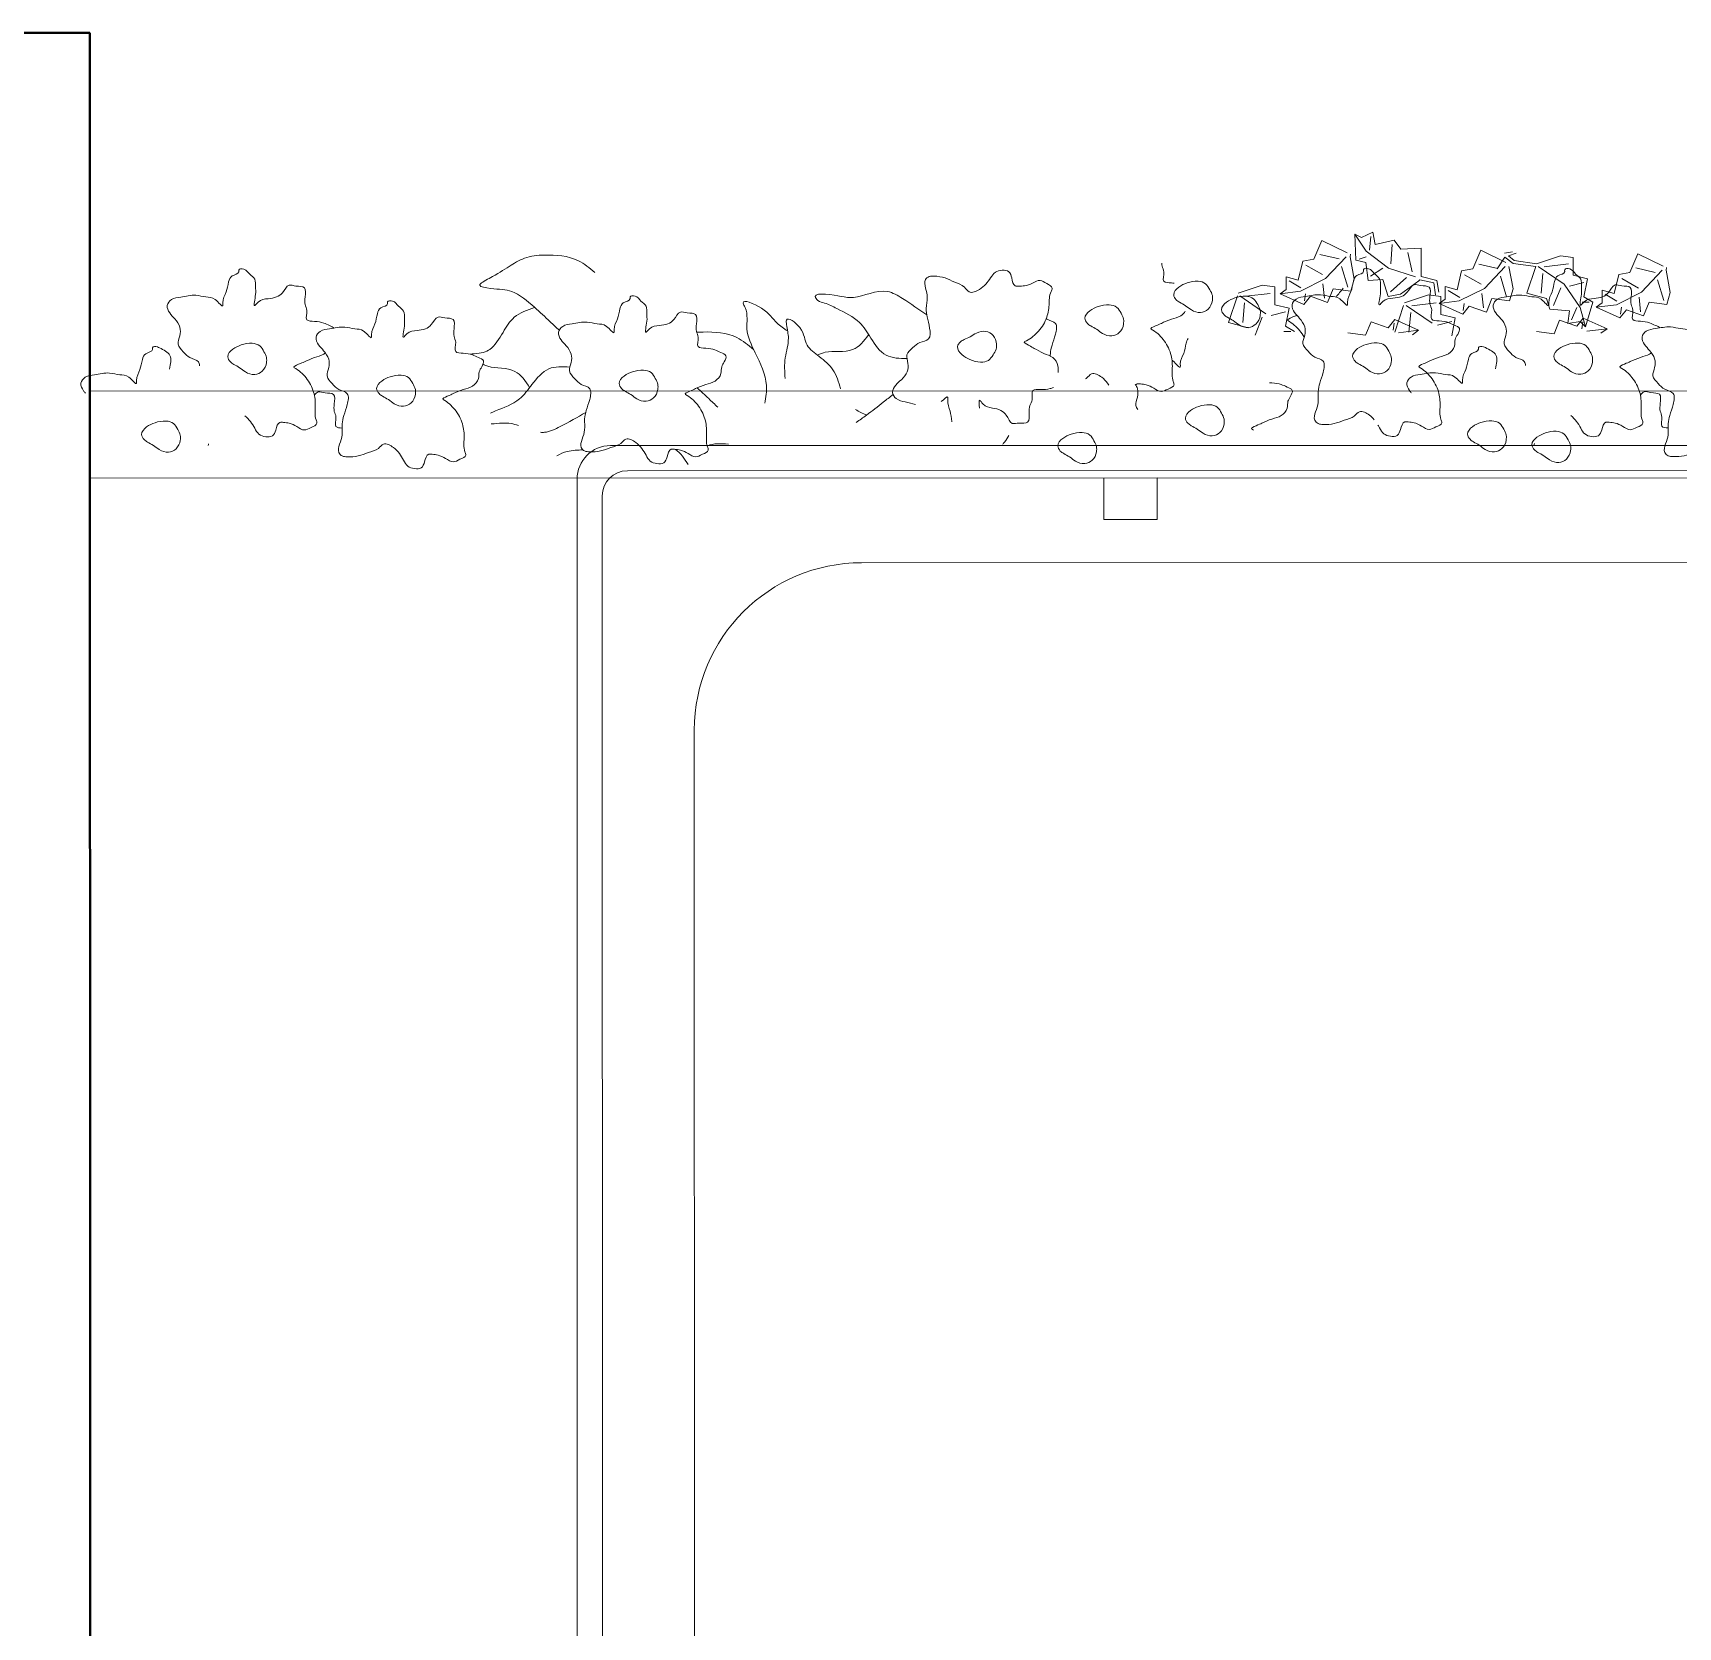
# Model space of a CAD drawing. Header units: inches. Extents: x -422522 to 22891, y -2973 to 414515.
# Drawn here: x 22232.1 to 22350.1, y 4829.4 to 4943.6 of the extents above; entities that cross this region are included whole.
import ezdxf

# ---------------------------------------------------------------- set-up
doc = ezdxf.new("R2010")
doc.units = ezdxf.units.IN
doc.header["$MEASUREMENT"] = 0
doc.layers.get('0').update_dxf_attribs({"lineweight": 40})
doc.layers.add('ARREDAMENTO', color=8, linetype='Continuous', lineweight=13)

# ---------------------------------------------------------------- blocks, each defined once
blk = doc.blocks.new('vasca')
at = {"layer": 'ARREDAMENTO'}
for p, q in [((11001.473, 4427.396), (11207.601, 4427.396)), ((11001.473, 4427.396), (11207.601, 4427.396)), ((11002.473, 4425.896), (11207.601, 4425.896)), ((10999.473, 4312.54), (10999.473, 4425.396)), ((10999.473, 4312.54), (10999.473, 4425.396)), ((11000.973, 4312.541), (11000.973, 4424.396)), ((11016.473, 4420.396), (11198.85, 4420.396)), ((11006.473, 4327.54), (11006.473, 4410.396))]:
    blk.add_line(p, q, dxfattribs=at)
for centre, radius in [((11001.473, 4425.396), 2), ((11001.473, 4425.396), 2), ((11002.473, 4424.396), 1.5), ((11016.473, 4410.396), 10)]:
    blk.add_arc(centre, radius, 90, 180, dxfattribs=at)

msp = doc.modelspace()

# ---------------------------------------------------------------- linework, layer by layer
for p, q in [((22206.20313, 4943.63849), (22236.20313, 4943.64341)), ((22236.20313, 4943.64341), (22236.29773, 4366.85205))]:
    msp.add_line(p, q)
at = {"layer": 'ARREDAMENTO', "lineweight": 5}
for p, q in [((22323.97463, 4927.43173), (22324.54935, 4928.76969)), ((22324.54935, 4928.76969), (22326.35772, 4927.87102)), ((22326.91824, 4929.21165), (22327.71698, 4927.99407)), ((22326.91824, 4929.21165), (22327.40111, 4928.96573)), ((22326.98523, 4927.3533), (22326.91824, 4929.21165)), ((22327.40111, 4928.96573), (22328.21179, 4929.36362)), ((22327.9599, 4928.07307), (22328.04785, 4929.04173)), ((22328.21179, 4929.36362), (22328.36676, 4928.47393)), ((22328.36676, 4928.47393), (22329.74229, 4928.7868)), ((22329.74229, 4928.7868), (22330.22211, 4928.13702)), ((22325.7808, 4927.43611), (22324.40734, 4927.75789)), ((22324.80891, 4926.02493), (22326.29336, 4927.59492)), ((22326.57516, 4927.58254), (22326.59922, 4927.7879)), ((22326.86802, 4925.99384), (22326.57516, 4927.58254)), ((22327.22815, 4927.43227), (22327.71398, 4927.59021)), ((22327.71698, 4927.99407), (22329.32341, 4926.77051)), ((22329.57834, 4928.46491), (22329.48736, 4927.09239)), ((22330.22211, 4928.13702), (22331.67661, 4928.20701)), ((22331.01782, 4926.51557), (22330.70494, 4927.8911)), ((22331.67661, 4928.20701), (22331.66159, 4926.18771)), ((22335.36383, 4926.73792), (22335.93855, 4928.07588)), ((22335.93855, 4928.07588), (22337.74693, 4927.17721)), ((22337.12045, 4926.72227), (22337.67149, 4927.57028)), ((22337.6347, 4927.85294), (22338.22259, 4927.94725)), ((22337.67149, 4927.57028), (22338.26991, 4927.10869)), ((22338.47984, 4927.85308), (22337.92867, 4927.66453)), ((22337.92867, 4927.66453), (22338.33294, 4927.33487)), ((22341.67112, 4927.66927), (22339.94975, 4927.09961)), ((22341.67112, 4927.66927), (22342.56515, 4927.54172)), ((22346.63546, 4926.47174), (22347.21018, 4927.8097)), ((22347.21018, 4927.8097), (22349.01855, 4926.91103)), ((22322.85852, 4925.91184), (22323.18027, 4927.2853)), ((22323.18027, 4927.2853), (22323.97463, 4927.43173)), ((22323.3977, 4926.99685), (22324.59148, 4926.31342)), ((22326.39981, 4925.41471), (22325.96273, 4926.89472)), ((22327.71098, 4927.18635), (22326.98523, 4927.3533)), ((22327.86294, 4925.89279), (22327.71098, 4927.18635)), ((22328.02685, 4926.21468), (22328.91955, 4926.77351)), ((22329.32341, 4926.77051), (22331.25672, 4926.146)), ((22334.24773, 4925.21803), (22334.56947, 4926.59149)), ((22334.56947, 4926.59149), (22335.36383, 4926.73792)), ((22337.17, 4926.7423), (22335.79654, 4927.06408)), ((22336.19812, 4925.33113), (22337.68257, 4926.90111)), ((22338.25722, 4925.30004), (22337.96437, 4926.88873)), ((22338.26991, 4927.10869), (22339.88325, 4926.90269)), ((22338.33294, 4927.33487), (22339.94975, 4927.09961)), ((22339.24497, 4924.98686), (22339.88325, 4926.90269)), ((22341.92692, 4925.62588), (22340.06683, 4926.89745)), ((22340.39419, 4926.39192), (22340.26672, 4924.98702)), ((22340.47697, 4926.87291), (22342.22636, 4927.08087)), ((22342.56515, 4927.54172), (22342.56536, 4926.26454)), ((22345.8411, 4926.32531), (22346.63546, 4926.47174)), ((22348.44163, 4926.47612), (22347.06817, 4926.7979)), ((22347.46974, 4925.06495), (22348.95419, 4926.63493)), ((22349.23599, 4926.62255), (22349.26005, 4926.82791)), ((22349.52885, 4925.03386), (22349.23599, 4926.62255)), ((22320.27891, 4925.55765), (22318.55755, 4924.988)), ((22320.27891, 4925.55765), (22321.17295, 4925.43011)), ((22321.17295, 4925.43011), (22321.17316, 4924.15293)), ((22321.56045, 4924.93333), (22321.99312, 4925.25949)), ((22321.99095, 4926.16257), (22322.85852, 4925.91184)), ((22321.99312, 4925.25949), (22321.99095, 4926.16257)), ((22323.04046, 4925.37041), (22322.20838, 4925.87413)), ((22323.00495, 4925.11747), (22324.80891, 4926.02493)), ((22324.74008, 4924.61597), (22324.62915, 4925.66327)), ((22325.35251, 4925.30378), (22324.95751, 4924.32749)), ((22326.61725, 4925.12627), (22325.35251, 4925.30378)), ((22326.86802, 4925.99384), (22326.61725, 4925.12627)), ((22328.91354, 4925.96579), (22327.86294, 4925.89279)), ((22329.30842, 4924.75121), (22328.91354, 4925.96579)), ((22329.47237, 4925.0731), (22330.61099, 4926.11472)), ((22330.19812, 4924.90614), (22331.49768, 4925.86583)), ((22331.49768, 4925.86583), (22331.57847, 4925.94618)), ((22331.57847, 4925.94618), (22332.57931, 4925.71487)), ((22331.66159, 4926.18771), (22332.79974, 4925.90332)), ((22332.57931, 4925.71487), (22332.68966, 4924.86693)), ((22332.57931, 4925.71487), (22332.57931, 4925.71487)), ((22332.79974, 4925.90332), (22332.94686, 4925.05542)), ((22333.38015, 4925.46877), (22334.24773, 4925.21803)), ((22333.38232, 4924.56568), (22333.38015, 4925.46877)), ((22334.39416, 4924.42367), (22336.19812, 4925.33113)), ((22334.78691, 4926.30305), (22335.98068, 4925.61961)), ((22337.78902, 4924.7209), (22337.35193, 4926.20091)), ((22338.25722, 4925.30004), (22338.00645, 4924.43246)), ((22341.16085, 4924.09315), (22341.67149, 4925.37038)), ((22343.0766, 4923.96577), (22341.92692, 4925.62588)), ((22343.33173, 4925.75381), (22342.31006, 4925.49821)), ((22342.56536, 4926.26454), (22343.58712, 4926.00928)), ((22343.58712, 4926.00928), (22343.3319, 4924.7321)), ((22344.65395, 4924.2995), (22344.65178, 4925.20258)), ((22344.65178, 4925.20258), (22345.51935, 4924.95185)), ((22345.51935, 4924.95185), (22345.8411, 4926.32531)), ((22346.05853, 4926.03687), (22347.25231, 4925.35343)), ((22349.06064, 4924.45472), (22348.62356, 4925.93473)), ((22317.85276, 4922.87524), (22318.49104, 4924.79108)), ((22320.53471, 4923.51427), (22318.67462, 4924.78583)), ((22319.00198, 4924.2803), (22318.87451, 4922.87541)), ((22319.08477, 4924.7613), (22320.83415, 4924.96926)), ((22321.17316, 4924.15293), (22322.19491, 4923.89767)), ((22321.56045, 4924.93333), (22323.00495, 4925.11747)), ((22323.2601, 4924.17889), (22321.56045, 4924.93333)), ((22323.72827, 4924.75798), (22323.2601, 4924.17889)), ((22323.29561, 4924.43183), (22323.36661, 4924.93771)), ((22324.95751, 4924.32749), (22323.72827, 4924.75798)), ((22330.19812, 4924.90614), (22329.30842, 4924.75121)), ((22329.76907, 4922.18755), (22330.40735, 4924.10338)), ((22332.19522, 4924.86996), (22330.47385, 4924.3003)), ((22332.45102, 4922.82658), (22330.59093, 4924.09814)), ((22331.00107, 4924.0736), (22332.75046, 4924.28156)), ((22332.19522, 4924.86996), (22333.08925, 4924.74241)), ((22332.94965, 4924.23953), (22333.38232, 4924.56568)), ((22332.94965, 4924.23953), (22334.39416, 4924.42367)), ((22334.64931, 4923.48508), (22332.94965, 4924.23953)), ((22333.08925, 4924.74241), (22333.08946, 4923.46523)), ((22334.42966, 4924.67661), (22333.59759, 4925.18032)), ((22335.11748, 4924.06418), (22334.64931, 4923.48508)), ((22334.68481, 4923.73802), (22334.75582, 4924.2439)), ((22336.34672, 4923.63368), (22335.11748, 4924.06418)), ((22336.12928, 4923.92216), (22336.01835, 4924.96947)), ((22336.74171, 4924.60998), (22336.34672, 4923.63368)), ((22338.00645, 4924.43246), (22336.74171, 4924.60998)), ((22340.64991, 4924.60393), (22339.24497, 4924.98686)), ((22340.90546, 4923.83768), (22340.64991, 4924.60393)), ((22343.71512, 4924.349), (22343.20427, 4924.34892)), ((22343.3319, 4924.7321), (22343.97055, 4924.34904)), ((22343.97055, 4924.34904), (22343.45999, 4922.56096)), ((22344.22128, 4923.97334), (22344.65395, 4924.2995)), ((22344.22128, 4923.97334), (22345.66578, 4924.15749)), ((22345.70129, 4924.41043), (22344.86921, 4924.91414)), ((22345.66578, 4924.15749), (22347.46974, 4925.06495)), ((22347.40091, 4923.65598), (22347.28998, 4924.70329)), ((22348.01334, 4924.3438), (22347.61834, 4923.3675)), ((22349.27808, 4924.16628), (22348.01334, 4924.3438)), ((22349.52885, 4925.03386), (22349.27808, 4924.16628)), ((22319.2577, 4922.49231), (22317.85276, 4922.87524)), ((22319.76864, 4921.98154), (22320.27929, 4923.25877)), ((22321.93953, 4923.6422), (22320.91785, 4923.3866)), ((22322.19491, 4923.89767), (22321.93969, 4922.62049)), ((22327.68542, 4921.96184), (22328.08038, 4922.93814)), ((22328.08038, 4922.93814), (22329.30965, 4922.50764)), ((22329.30965, 4922.50764), (22329.77782, 4923.08674)), ((22329.74232, 4922.8338), (22329.67131, 4922.32791)), ((22329.77782, 4923.08674), (22331.47748, 4922.33229)), ((22330.91829, 4923.59261), (22330.79082, 4922.18771)), ((22333.85583, 4922.9545), (22332.83416, 4922.69891)), ((22333.08946, 4923.46523), (22334.11122, 4923.20997)), ((22334.11122, 4923.20997), (22333.856, 4921.93279)), ((22342.31035, 4923.71018), (22340.90546, 4923.83768)), ((22341.20209, 4922.06846), (22341.59705, 4923.04476)), ((22341.59705, 4923.04476), (22342.82632, 4922.61426)), ((22342.18281, 4922.81618), (22342.31035, 4923.71018)), ((22343.07676, 4922.94402), (22342.18281, 4922.81618)), ((22342.82117, 4923.96573), (22342.43819, 4923.07165)), ((22342.82632, 4922.61426), (22343.2945, 4923.19336)), ((22343.45999, 4922.56096), (22343.0766, 4923.96577)), ((22343.45999, 4922.56096), (22343.07676, 4922.94402)), ((22343.25899, 4922.94042), (22343.18798, 4922.43453)), ((22343.2945, 4923.19336), (22344.99415, 4922.43891)), ((22345.92093, 4923.2189), (22344.22128, 4923.97334)), ((22346.3891, 4923.798), (22345.92093, 4923.2189)), ((22345.95644, 4923.47184), (22346.02744, 4923.97772)), ((22347.61834, 4923.3675), (22346.3891, 4923.798)), ((22322.32292, 4922.23739), (22321.81206, 4922.2373)), ((22321.93969, 4922.62049), (22322.57834, 4922.23743)), ((22326.42064, 4922.13936), (22327.68542, 4921.96184)), ((22331.47748, 4922.33229), (22330.03297, 4922.14815)), ((22331.47748, 4922.33229), (22331.04477, 4922.00614)), ((22339.93731, 4922.24598), (22341.20209, 4922.06846)), ((22344.99415, 4922.43891), (22343.54964, 4922.25477)), ((22344.99415, 4922.43891), (22344.56145, 4922.11276))]:
    msp.add_line(p, q, dxfattribs=at)
at = {"layer": 'ARREDAMENTO'}
for p, q in [((22236.20734, 4917.96618), (22434.04742, 4917.99863)), ((22236.20734, 4917.96618), (22236.20836, 4911.7214)), ((22236.20836, 4911.7214), (22434.04844, 4911.75385))]:
    msp.add_line(p, q, dxfattribs=at)
msp.add_lwpolyline([(22312.73515, 4908.75793), (22312.73466, 4911.73395), (22308.90835, 4911.73332), (22308.90883, 4908.7573)], close=True, dxfattribs=at)
for points in [[(22272.42767, 4926.46285), (22271.23513, 4927.31027), (22268.80414, 4927.71535), (22267.36364, 4927.48985), (22266.28333, 4926.90398), (22264.84292, 4926.04774), (22264.16775, 4925.55204), (22264.93308, 4925.3269), (22266.46369, 4925.10189), (22268.08449, 4923.97583), (22269.21008, 4922.93979), (22269.86059, 4922.3223)], [(22294.79746, 4920.28905), (22293.30967, 4920.54037), (22292.19861, 4921.7698), (22291.39346, 4922.8816), (22289.76525, 4923.88558), (22288.89633, 4924.27936), (22288.41504, 4924.4578), (22288.21475, 4924.74697), (22288.95213, 4924.90763), (22290.96597, 4924.68356), (22293.39831, 4925.10077), (22294.48345, 4924.59733), (22296.22326, 4923.42149)], [(22326.08094, 4925.33898), (22325.56574, 4924.70399)], [(22286.23713, 4922.27306), (22285.48553, 4922.83167), (22284.35993, 4923.91276), (22283.05438, 4924.27297), (22283.18948, 4923.95762), (22283.32478, 4922.42583), (22283.91028, 4920.71391), (22284.72097, 4918.37128), (22284.618, 4917.0922)], [(22290.03952, 4918.12564), (22289.49259, 4919.49839), (22288.50206, 4920.44434), (22287.6466, 4921.25516), (22287.10619, 4922.51656), (22286.16075, 4923.05704), (22286.1608, 4922.74167), (22286.29601, 4921.75052), (22286.07116, 4920.35384), (22286.05508, 4918.87481)], [(22241.91461, 4919.54481), (22241.9447, 4920.52105), (22241.19435, 4921.06504)], [(22336.99188, 4919.5604), (22337.02197, 4920.53665), (22336.27162, 4921.08063)]]:
    msp.add_spline(points, degree=3, dxfattribs=at)
for points, knots in [([(22244.07173, 4919.77835), (22244.07028, 4919.88929), (22243.99978, 4920.19527), (22243.33013, 4920.29948), (22242.91993, 4920.78132), (22242.40712, 4921.29749), (22242.70748, 4921.92738), (22242.72132, 4922.58659), (22242.3406, 4923.12292), (22241.91609, 4923.534), (22241.64229, 4924.09897), (22242.07778, 4924.64206), (22242.8644, 4924.70482), (22243.68328, 4924.92427), (22244.52924, 4924.66296), (22245.16165, 4924.73243), (22245.77611, 4923.86294), (22245.70116, 4924.55389), (22246.02412, 4925.02596), (22246.11818, 4925.70641), (22246.31574, 4926.3199), (22246.93469, 4926.33955), (22246.84225, 4926.74886), (22247.40396, 4926.74313), (22247.60786, 4926.32206), (22248.12927, 4926.02139), (22248.06642, 4925.40112), (22248.14706, 4924.91422), (22247.85966, 4923.83415), (22248.38101, 4924.54449), (22248.93871, 4924.57696), (22249.58498, 4924.65897), (22250.10113, 4925.00556), (22250.38275, 4925.695), (22251.01281, 4925.43707), (22251.74692, 4925.52067), (22251.64612, 4924.72186), (22251.58983, 4924.19463), (22251.8673, 4923.70419), (22251.56242, 4922.96759), (22252.39572, 4922.97555), (22252.91724, 4922.88806), (22253.33919, 4922.67652), (22253.64583, 4922.55817), (22253.71691, 4922.4818)], [59.033429095, 59.033429095, 59.033429095, 59.033429095, 59.316286406, 59.903763148, 60.46243423, 61.031025356, 61.567214238, 62.093006628, 62.70605077, 63.19064283, 63.689413296, 64.141594538, 64.740642569, 65.692138584, 66.331293584, 66.930341615, 67.529537731, 67.687275668, 68.402381237, 69.052720054, 69.476543895, 69.972289495, 70.07744791, 70.397025327, 70.88155795, 71.327528781, 71.803649418, 72.276862916, 72.962409306, 73.259723228, 73.924323794, 74.460115473, 74.912179103, 75.545092939, 75.968665411, 76.50445709, 77.085210234, 77.558423416, 77.941183253, 78.51955485, 79.003941092, 79.591338384, 79.991498591, 80.293473095, 80.293473095, 80.293473095, 80.293473095]), ([(22305.64507, 4919.28647), (22305.64429, 4919.29053), (22305.61578, 4919.44667), (22305.69794, 4919.86479), (22305.28206, 4920.44357), (22304.58873, 4920.63504), (22303.96828, 4921.00672), (22303.62938, 4921.1807), (22303.11737, 4921.46193), (22303.236, 4921.512), (22303.57761, 4921.65617), (22304.20019, 4922.12742), (22304.827, 4923.06396), (22305.021, 4924.12742), (22304.98336, 4924.86147), (22305.3095, 4925.43823), (22304.77977, 4925.66315), (22304.34645, 4926.01082), (22303.78311, 4925.68256), (22303.2863, 4925.48965), (22302.87332, 4925.49295), (22302.40137, 4925.47568), (22302.33355, 4926.05026), (22302.17455, 4926.5942), (22301.6109, 4926.64963), (22301.09597, 4926.54252), (22300.78768, 4926.07139), (22300.462, 4925.61124), (22299.99625, 4925.21043), (22299.2743, 4924.89061), (22298.88375, 4925.55405), (22298.2184, 4925.74378), (22297.53523, 4926.13052), (22296.89514, 4926.20398), (22296.38473, 4926.22834), (22295.99963, 4925.91342), (22296.13641, 4925.30901), (22296.31534, 4924.65298), (22296.13607, 4923.95344), (22296.25255, 4923.20356), (22296.43075, 4922.5451), (22296.53938, 4921.5787), (22295.67353, 4921.52149), (22295.22239, 4921.07776), (22294.66601, 4920.60888), (22294.90958, 4919.95493), (22294.86516, 4919.29708), (22294.43857, 4918.79645), (22293.97941, 4918.42447), (22293.65681, 4917.88588), (22294.04264, 4917.30646), (22294.70091, 4917.19479), (22295.15881, 4917.04629), (22295.39935, 4917.00188)], [39.012615159, 39.012615159, 39.012615159, 39.012615159, 39.023961351, 39.447863565, 40.047178213, 40.662166388, 41.345229418, 41.745389626, 42.081896483, 42.081896483, 42.081896483, 43.050961602, 44.062166317, 44.962168164, 45.805075299, 46.021854674, 46.473918168, 46.922839613, 47.440338381, 47.957836995, 48.32933613, 48.539484499, 49.080718808, 49.504542567, 49.928115205, 50.377036651, 50.829217893, 51.325137749, 51.845437034, 52.510037759, 52.920500479, 53.603563509, 54.268163976, 54.953166774, 55.272744243, 55.570058061, 56.098468994, 56.697931269, 57.381461595, 57.91765051, 58.632756079, 59.316286406, 59.903763148, 60.46243423, 61.031025356, 61.567214238, 62.093006628, 62.70605077, 63.19064283, 63.689413296, 64.141594538, 64.740642569, 65.383913723, 65.383913723, 65.383913723, 65.383913723]), ([(22313.07525, 4927.13045), (22313.07625, 4927.06002), (22313.09796, 4926.85478), (22313.32055, 4926.46136), (22313.01566, 4925.72476), (22313.62752, 4925.73061), (22313.89094, 4925.70962), (22313.95039, 4925.7031)], [35.287059071, 35.287059071, 35.287059071, 35.287059071, 35.476526933, 35.85928677, 36.437658367, 36.922044609, 37.070931516, 37.070931516, 37.070931516, 37.070931516]), ([(22328.30448, 4915.91361), (22328.20696, 4916.02916), (22327.91542, 4916.3078), (22327.27332, 4916.66312), (22326.82572, 4916.03676), (22326.14621, 4915.90652), (22325.43157, 4915.58161), (22324.78749, 4915.56495), (22324.27692, 4915.58576), (22323.92113, 4915.93345), (22324.11074, 4916.52342), (22324.3469, 4917.16109), (22324.2301, 4917.87373), (22324.41233, 4918.61039), (22324.64798, 4919.25055), (22324.84151, 4920.20358), (22323.9841, 4920.33701), (22323.5739, 4920.81885), (22323.06109, 4921.33502), (22323.36145, 4921.96491), (22323.37529, 4922.62412), (22322.99457, 4923.16046), (22322.57006, 4923.57153), (22322.29626, 4924.1365), (22322.73175, 4924.67959), (22323.51837, 4924.74236), (22324.33725, 4924.9618), (22325.18321, 4924.70049), (22325.81562, 4924.76996), (22326.43008, 4923.90047), (22326.35513, 4924.59142), (22326.67809, 4925.06349), (22326.77215, 4925.74394), (22326.96971, 4926.35744), (22327.58866, 4926.37709), (22327.49622, 4926.7864), (22328.05793, 4926.78066), (22328.26183, 4926.3596), (22328.78324, 4926.05892), (22328.72039, 4925.43866), (22328.80103, 4924.95176), (22328.51363, 4923.87168), (22329.03498, 4924.58203), (22329.59268, 4924.61449), (22330.23895, 4924.6965), (22330.7551, 4925.0431), (22331.03672, 4925.73254), (22331.66678, 4925.4746), (22332.40089, 4925.5582), (22332.30009, 4924.75939), (22332.2438, 4924.23216), (22332.52127, 4923.74172), (22332.21639, 4923.00512), (22333.04969, 4923.01308), (22333.57121, 4922.92559), (22334.01834, 4922.70143), (22334.53972, 4922.50501), (22334.29581, 4922.0205), (22334.0559, 4921.66565), (22334.11564, 4921.10213), (22333.65027, 4920.56232), (22332.94274, 4920.43282), (22332.2919, 4920.11738), (22331.93896, 4919.974), (22331.40412, 4919.73907), (22331.51786, 4919.67873), (22331.84542, 4919.50496), (22332.42395, 4918.98058), (22332.96561, 4917.99235), (22333.06496, 4916.91591), (22332.96265, 4916.18805), (22333.23659, 4915.58475), (22332.68907, 4915.40748), (22332.22674, 4915.09943), (22331.69459, 4915.47615), (22331.21676, 4915.71217), (22330.8051, 4915.74535), (22330.33651, 4915.80422), (22330.21822, 4915.23788), (22330.01182, 4914.7101), (22329.44548, 4914.70466), (22328.94201, 4914.85681), (22328.73399, 4915.24587), (22328.60986, 4915.46495), (22328.57168, 4915.52905)], [9.3559044, 9.3559044, 9.3559044, 9.3559044, 9.763540551, 10.428141276, 10.838603996, 11.521667026, 12.186267493, 12.871270291, 13.19084776, 13.488161578, 14.016572511, 14.616034785, 15.299565112, 15.835754027, 16.550859596, 17.234389923, 17.821866665, 18.380537747, 18.949128873, 19.485317755, 20.011110145, 20.624154287, 21.108746347, 21.607516813, 22.059698054, 22.658746086, 23.610242101, 24.249397101, 24.848445132, 25.447641247, 25.605379185, 26.320484754, 26.970823571, 27.394647412, 27.890393012, 27.995551427, 28.315128844, 28.799661467, 29.245632298, 29.721752935, 30.194966432, 30.880512823, 31.177826745, 31.842427311, 32.378218989, 32.83028262, 33.463196455, 33.886768928, 34.422560607, 35.003313751, 35.476526933, 35.85928677, 36.437658367, 36.922044609, 37.509441901, 37.909602108, 38.288545975, 38.671305509, 39.023961351, 39.447863565, 40.047178213, 40.662166388, 41.345229418, 41.745389626, 42.081896483, 42.081896483, 42.081896483, 43.050961602, 44.062166317, 44.962168164, 45.805075299, 46.021854674, 46.473918168, 46.922839613, 47.440338381, 47.957836995, 48.32933613, 48.539484499, 49.080718808, 49.504542567, 49.928115205, 50.377036651, 50.829217893, 51.022779899, 51.022779899, 51.022779899, 51.022779899]), ([(22339.149, 4919.79395), (22339.14755, 4919.90488), (22339.07705, 4920.21086), (22338.4074, 4920.31508), (22337.9972, 4920.79691), (22337.48439, 4921.31309), (22337.78475, 4921.94298), (22337.79859, 4922.60218), (22337.41787, 4923.13852), (22336.99336, 4923.54959), (22336.71956, 4924.11456), (22337.15506, 4924.65765), (22337.94167, 4924.72042), (22338.76055, 4924.93986), (22339.60651, 4924.67855), (22340.23892, 4924.74802), (22340.85338, 4923.87853), (22340.77843, 4924.56949), (22341.1014, 4925.04155), (22341.19545, 4925.722), (22341.39301, 4926.3355), (22342.01196, 4926.35515), (22341.91952, 4926.76446), (22342.48123, 4926.75873), (22342.68513, 4926.33766), (22343.20654, 4926.03698), (22343.14369, 4925.41672), (22343.22433, 4924.92982), (22342.93693, 4923.84974), (22343.45828, 4924.56009), (22344.01598, 4924.59256), (22344.66225, 4924.67457), (22345.1784, 4925.02116), (22345.46002, 4925.7106), (22346.09008, 4925.45267), (22346.8242, 4925.53627), (22346.72339, 4924.73745), (22346.6671, 4924.21022), (22346.94458, 4923.71978), (22346.63969, 4922.98318), (22347.47299, 4922.99115), (22347.99451, 4922.90365), (22348.41646, 4922.69212), (22348.7231, 4922.57376), (22348.79418, 4922.49739)], [59.033429095, 59.033429095, 59.033429095, 59.033429095, 59.316286406, 59.903763148, 60.46243423, 61.031025356, 61.567214238, 62.093006628, 62.70605077, 63.19064283, 63.689413296, 64.141594538, 64.740642569, 65.692138584, 66.331293584, 66.930341615, 67.529537731, 67.687275668, 68.402381237, 69.052720054, 69.476543895, 69.972289495, 70.07744791, 70.397025327, 70.88155795, 71.327528781, 71.803649418, 72.276862916, 72.962409306, 73.259723228, 73.924323794, 74.460115473, 74.912179103, 75.545092939, 75.968665411, 76.50445709, 77.085210234, 77.558423416, 77.941183253, 78.51955485, 79.003941092, 79.591338384, 79.991498591, 80.293473095, 80.293473095, 80.293473095, 80.293473095]), ([(22268.10149, 4923.96067), (22267.57033, 4923.77706), (22266.59596, 4923.44024), (22265.81159, 4922.1362), (22265.0375, 4920.84915), (22264.21643, 4920.67404), (22263.55425, 4920.62392), (22263.46914, 4920.61094)], [0, 0, 0, 0, 1.410754016, 2.587868974, 3.929968567, 4.948161009, 5.147036923, 5.147036923, 5.147036923, 5.147036923]), ([(22305.07695, 4920.47014), (22305.07611, 4920.52912), (22305.07939, 4920.79558), (22305.21161, 4921.33003), (22305.44725, 4921.97019), (22305.64079, 4922.92322), (22305.01839, 4923.02008), (22304.79948, 4923.14253), (22304.78063, 4923.15393)], [15.147135411, 15.147135411, 15.147135411, 15.147135411, 15.299565112, 15.835754027, 16.550859596, 17.234389923, 17.821866665, 17.879021109, 17.879021109, 17.879021109, 17.879021109]), ([(22314.75474, 4923.68559), (22314.6735, 4923.55465), (22314.3722, 4923.26781), (22313.74202, 4923.15247), (22313.09117, 4922.83702), (22312.73823, 4922.69364), (22312.20339, 4922.45872), (22312.31714, 4922.39837), (22312.64469, 4922.2246), (22313.22323, 4921.70022), (22313.76489, 4920.71199), (22313.86424, 4919.63556), (22313.76192, 4918.90769), (22314.03586, 4918.30439), (22313.48834, 4918.12712), (22313.02602, 4917.81907), (22312.49387, 4918.19579), (22312.01603, 4918.43181), (22311.60437, 4918.46499), (22311.29811, 4918.50347), (22311.20223, 4918.42908), (22311.16864, 4918.38667)], [39.655284477, 39.655284477, 39.655284477, 39.655284477, 40.047178213, 40.662166388, 41.345229418, 41.745389626, 42.081896483, 42.081896483, 42.081896483, 43.050961602, 44.062166317, 44.962168164, 45.805075299, 46.021854674, 46.473918168, 46.922839613, 47.440338381, 47.957836995, 48.32933613, 48.539484499, 48.691729945, 48.691729945, 48.691729945, 48.691729945]), ([(22322.75376, 4923.39936), (22322.66544, 4923.36133), (22322.46608, 4923.2783), (22322.00258, 4923.07472), (22322.11632, 4923.01437), (22322.44388, 4922.8406), (22322.86941, 4922.4549), (22323.18343, 4921.9853), (22323.27295, 4921.8204)], [41.443493403, 41.443493403, 41.443493403, 41.443493403, 41.745389626, 42.081896483, 42.081896483, 42.081896483, 43.050961602, 43.538470206, 43.538470206, 43.538470206, 43.538470206]), ([(22283.79715, 4920.94755), (22283.41627, 4921.2645), (22282.39376, 4922.11539), (22280.85575, 4922.23271), (22279.87329, 4922.18977), (22279.72499, 4922.17769)], [0, 0, 0, 0, 1.274480562, 3.421457278, 3.807397186, 3.807397186, 3.807397186, 3.807397186]), ([(22288.38094, 4920.53597), (22288.58021, 4920.63042), (22289.24483, 4920.92633), (22290.95016, 4920.56635), (22291.71223, 4921.56424), (22292.05021, 4922.0068)], [6.205461792, 6.205461792, 6.205461792, 6.205461792, 6.789963559, 8.505277812, 9.87225967, 9.87225967, 9.87225967, 9.87225967]), ([(22313.80161, 4920.1639), (22313.81936, 4920.15243), (22314.07368, 4919.97456), (22314.43726, 4919.46008), (22314.3623, 4920.15103), (22314.68527, 4920.6231), (22314.77329, 4921.25992), (22314.88652, 4921.63378), (22314.961, 4921.72632)], [24.803036781, 24.803036781, 24.803036781, 24.803036781, 24.848445132, 25.447641247, 25.605379185, 26.320484754, 26.970823571, 27.279925389, 27.279925389, 27.279925389, 27.279925389]), ([(22235.8901, 4917.81752), (22235.84248, 4917.87219), (22235.67473, 4918.0777), (22235.45705, 4918.52689), (22235.89254, 4919.06998), (22236.67915, 4919.13275), (22237.49803, 4919.35219), (22238.34399, 4919.09088), (22238.97641, 4919.16035), (22239.59086, 4918.29086), (22239.51591, 4918.98181), (22239.83888, 4919.45388), (22239.93293, 4920.13433), (22240.13049, 4920.74783), (22240.74944, 4920.76747), (22240.657, 4921.17678), (22240.99324, 4921.17335), (22241.15548, 4921.09132), (22241.19435, 4921.06504)], [63.00025188, 63.00025188, 63.00025188, 63.00025188, 63.19064283, 63.689413296, 64.141594538, 64.740642569, 65.692138584, 66.331293584, 66.930341615, 67.529537731, 67.687275668, 68.402381237, 69.052720054, 69.476543895, 69.972289495, 70.07744791, 70.397025327, 70.516565203, 70.516565203, 70.516565203, 70.516565203]), ([(22253.10084, 4920.69845), (22253.06067, 4920.66458), (22252.82257, 4920.49299), (22252.28877, 4920.39529), (22251.63793, 4920.07985), (22251.28499, 4919.93646), (22250.75015, 4919.70154), (22250.86389, 4919.6412), (22251.19145, 4919.46742), (22251.76998, 4918.94304), (22252.31164, 4917.95482), (22252.41099, 4916.87838), (22252.30868, 4916.15052), (22252.58262, 4915.54721), (22252.0351, 4915.36994), (22251.57277, 4915.0619), (22251.04062, 4915.43862), (22250.56279, 4915.67464), (22250.15113, 4915.70782), (22249.68254, 4915.76669), (22249.56425, 4915.20035), (22249.35785, 4914.67257), (22248.79151, 4914.66713), (22248.28804, 4914.81928), (22248.02256, 4915.3158), (22247.74148, 4915.79827), (22247.4868, 4916.06181), (22247.32021, 4916.18978)], [39.913765175, 39.913765175, 39.913765175, 39.913765175, 40.047178213, 40.662166388, 41.345229418, 41.745389626, 42.081896483, 42.081896483, 42.081896483, 43.050961602, 44.062166317, 44.962168164, 45.805075299, 46.021854674, 46.473918168, 46.922839613, 47.440338381, 47.957836995, 48.32933613, 48.539484499, 49.080718808, 49.504542567, 49.928115205, 50.377036651, 50.829217893, 51.325137749, 51.831473822, 51.831473822, 51.831473822, 51.831473822]), ([(22330.96737, 4917.83311), (22330.91975, 4917.88779), (22330.752, 4918.0933), (22330.53432, 4918.54248), (22330.96981, 4919.08557), (22331.75642, 4919.14834), (22332.5753, 4919.36779), (22333.42126, 4919.10647), (22334.05368, 4919.17594), (22334.66813, 4918.30646), (22334.59318, 4918.99741), (22334.91615, 4919.46947), (22335.0102, 4920.14992), (22335.20777, 4920.76342), (22335.82671, 4920.78307), (22335.73427, 4921.19238), (22336.07051, 4921.18895), (22336.23275, 4921.10692), (22336.27162, 4921.08063)], [63.00025188, 63.00025188, 63.00025188, 63.00025188, 63.19064283, 63.689413296, 64.141594538, 64.740642569, 65.692138584, 66.331293584, 66.930341615, 67.529537731, 67.687275668, 68.402381237, 69.052720054, 69.476543895, 69.972289495, 70.07744791, 70.397025327, 70.516565203, 70.516565203, 70.516565203, 70.516565203]), ([(22348.17811, 4920.71405), (22348.13794, 4920.68017), (22347.89984, 4920.50859), (22347.36604, 4920.41088), (22346.7152, 4920.09544), (22346.36226, 4919.95206), (22345.82742, 4919.71714), (22345.94116, 4919.65679), (22346.26872, 4919.48302), (22346.84725, 4918.95864), (22347.38892, 4917.97041), (22347.48826, 4916.89398), (22347.38595, 4916.16611), (22347.65989, 4915.56281), (22347.11237, 4915.38554), (22346.65005, 4915.07749), (22346.11789, 4915.45421), (22345.64006, 4915.69023), (22345.2284, 4915.72341), (22344.75981, 4915.78229), (22344.64153, 4915.21594), (22344.43512, 4914.68817), (22343.86878, 4914.68272), (22343.36531, 4914.83487), (22343.09983, 4915.33139), (22342.81875, 4915.81386), (22342.56407, 4916.07741), (22342.39748, 4916.20537)], [39.913765175, 39.913765175, 39.913765175, 39.913765175, 40.047178213, 40.662166388, 41.345229418, 41.745389626, 42.081896483, 42.081896483, 42.081896483, 43.050961602, 44.062166317, 44.962168164, 45.805075299, 46.021854674, 46.473918168, 46.922839613, 47.440338381, 47.957836995, 48.32933613, 48.539484499, 49.080718808, 49.504542567, 49.928115205, 50.377036651, 50.829217893, 51.325137749, 51.831473822, 51.831473822, 51.831473822, 51.831473822]), ([(22264.40195, 4919.89218), (22264.51757, 4919.82999), (22265.13348, 4919.54677), (22266.76801, 4919.74324), (22267.439, 4918.68196), (22267.73658, 4918.21129)], [6.408713937, 6.408713937, 6.408713937, 6.408713937, 6.789963559, 8.505277812, 9.87225967, 9.87225967, 9.87225967, 9.87225967]), ([(22270.62477, 4919.67975), (22270.09409, 4919.71262), (22268.9806, 4919.7816), (22267.93891, 4918.50722), (22266.97728, 4917.15695), (22265.76691, 4916.75113), (22265.04997, 4916.43648), (22264.92788, 4916.38777)], [0, 0, 0, 0, 1.314465608, 2.758058832, 3.95392064, 5.62033457, 5.961181953, 5.961181953, 5.961181953, 5.961181953]), ([(22279.75618, 4918.18866), (22280.03744, 4917.93318), (22280.52133, 4917.48172), (22281.01275, 4917.01389), (22281.23007, 4916.80699)], [12.061037963, 12.061037963, 12.061037963, 12.061037963, 13.046466371, 13.827822897, 13.827822897, 13.827822897, 13.827822897]), ([(22299.99701, 4916.73838), (22299.97429, 4917.03917), (22299.91071, 4917.53889), (22300.32987, 4916.84708), (22300.88252, 4916.7655), (22301.51902, 4916.62675), (22302.00255, 4916.23593), (22302.2222, 4915.52432), (22302.87257, 4915.72561), (22303.59644, 4915.57752), (22303.56656, 4916.38212), (22303.55704, 4916.91225), (22303.87674, 4917.37628), (22303.63808, 4918.13692), (22304.46743, 4918.05541), (22304.93519, 4918.09188), (22305.21732, 4918.18767), (22305.30234, 4918.2172)], [30.330068955, 30.330068955, 30.330068955, 30.330068955, 30.880512823, 31.177826745, 31.842427311, 32.378218989, 32.83028262, 33.463196455, 33.886768928, 34.422560607, 35.003313751, 35.476526933, 35.85928677, 36.437658367, 36.922044609, 37.509441901, 37.743634678, 37.743634678, 37.743634678, 37.743634678]), ([(22309.27731, 4918.39879), (22309.24656, 4918.44554), (22309.1033, 4918.65125), (22308.76349, 4919.00044), (22308.0726, 4919.38276), (22307.78128, 4918.9751), (22307.63141, 4918.86359), (22307.60929, 4918.84858)], [51.177218713, 51.177218713, 51.177218713, 51.177218713, 51.325137749, 51.845437034, 52.510037759, 52.920500479, 52.989692086, 52.989692086, 52.989692086, 52.989692086]), ([(22311.34136, 4916.63772), (22311.27196, 4916.72954), (22311.11944, 4917.00195), (22311.36862, 4917.52452), (22311.37993, 4918.06312), (22311.23911, 4918.35227), (22311.17588, 4918.45304)], [60.740249639, 60.740249639, 60.740249639, 60.740249639, 61.031025356, 61.567214238, 62.093006628, 62.399591648, 62.399591648, 62.399591648, 62.399591648]), ([(22320.79604, 4918.56712), (22320.85453, 4918.56346), (22321.18189, 4918.55172), (22321.57839, 4918.4852), (22322.02552, 4918.26104), (22322.54689, 4918.06462), (22322.30299, 4917.5801), (22322.06307, 4917.22526), (22322.12281, 4916.66173), (22321.65745, 4916.12193), (22320.94992, 4915.99243), (22320.29908, 4915.67699), (22319.94613, 4915.53361), (22319.41129, 4915.29868), (22319.52504, 4915.23834), (22319.56385, 4915.21775), (22319.60203, 4915.196), (22319.63959, 4915.17316)], [36.790542979, 36.790542979, 36.790542979, 36.790542979, 36.922044609, 37.509441901, 37.909602108, 38.288545975, 38.671305509, 39.023961351, 39.447863565, 40.047178213, 40.662166388, 41.345229418, 41.745389626, 42.081896483, 42.081896483, 42.081896483, 42.196716175, 42.196716175, 42.196716175, 42.196716175]), ([(22252.3106, 4917.64723), (22252.39343, 4917.76705), (22252.58134, 4917.99405), (22253.10035, 4917.78158), (22253.83446, 4917.86518), (22253.73365, 4917.06637), (22253.67736, 4916.53914), (22253.95484, 4916.0487), (22253.66558, 4915.34985), (22254.1155, 4915.31917), (22254.29952, 4915.31035)], [75.192830336, 75.192830336, 75.192830336, 75.192830336, 75.545092939, 75.968665411, 76.50445709, 77.085210234, 77.558423416, 77.941183253, 78.51955485, 78.929855549, 78.929855549, 78.929855549, 78.929855549]), ([(22291.16058, 4915.72399), (22291.40838, 4915.88175), (22292.09275, 4916.37919), (22292.93304, 4917.03172), (22293.56818, 4917.5374), (22293.80293, 4917.7243)], [10.973367702, 10.973367702, 10.973367702, 10.973367702, 11.713751385, 13.046466371, 13.827822897, 13.827822897, 13.827822897, 13.827822897]), ([(22297.24737, 4917.20658), (22297.478, 4917.37971), (22297.78887, 4917.72358), (22297.65965, 4917.07435), (22297.93967, 4916.57561), (22297.96586, 4916.04097), (22298.00956, 4915.77327), (22298.0115, 4915.76191)], [24.918410215, 24.918410215, 24.918410215, 24.918410215, 25.447641247, 25.605379185, 26.320484754, 26.970823571, 26.999664967, 26.999664967, 26.999664967, 26.999664967]), ([(22347.38787, 4917.66282), (22347.4707, 4917.78265), (22347.65861, 4918.00965), (22348.17762, 4917.79718), (22348.91173, 4917.88078), (22348.81092, 4917.08196), (22348.75463, 4916.55473), (22349.03211, 4916.06429), (22348.74285, 4915.36544), (22349.19277, 4915.33476), (22349.37679, 4915.32594)], [75.192830336, 75.192830336, 75.192830336, 75.192830336, 75.545092939, 75.968665411, 76.50445709, 77.085210234, 77.558423416, 77.941183253, 78.51955485, 78.929855549, 78.929855549, 78.929855549, 78.929855549]), ([(22268.52114, 4915.01019), (22268.61677, 4915.00259), (22269.10341, 4914.99992), (22270.22634, 4915.55019), (22271.16832, 4916.08985), (22271.76843, 4916.43365)], [11.524335486, 11.524335486, 11.524335486, 11.524335486, 11.777560602, 12.819678695, 14.649016536, 14.649016536, 14.649016536, 14.649016536]), ([(22264.98735, 4915.60704), (22265.56259, 4915.64182), (22266.11429, 4915.75658), (22266.76381, 4915.55487), (22266.94393, 4915.4906)], [8.28089965, 8.28089965, 8.28089965, 8.28089965, 9.62765444, 10.125718867, 10.125718867, 10.125718867, 10.125718867]), ([(22302.10211, 4914.7909), (22302.01344, 4914.62017), (22301.8745, 4914.39591), (22301.70009, 4914.2024), (22301.64849, 4914.14992)], [0.7830961997, 0.7830961997, 0.7830961997, 0.7830961997, 1.2873100089, 1.4850384366, 1.4850384366, 1.4850384366, 1.4850384366]), ([(22271.56612, 4913.75097), (22271.18808, 4913.73491), (22270.54084, 4913.70741), (22269.92572, 4913.46841), (22269.69838, 4913.32275)], [0, 0, 0, 0, 3.936182146, 6.739204661, 6.739204661, 6.739204661, 6.739204661]), ([(22281.99426, 4914.16445), (22281.46357, 4914.19732), (22280.92541, 4914.23065), (22280.47762, 4914.04023), (22280.47141, 4914.03754)], [0, 0, 0, 0, 1.314465608, 1.332993699, 1.332993699, 1.332993699, 1.332993699])]:
    msp.add_open_spline(points, degree=3, knots=knots, dxfattribs=at)
for points, start_tangent, end_tangent in [([(22316.69607, 4924.4506), (22316.39464, 4923.847), (22315.85191, 4923.60549), (22315.18851, 4923.78645), (22314.76631, 4924.08815), (22314.34412, 4924.32951), (22314.10286, 4924.51053), (22313.92188, 4924.87264), (22314.28364, 4925.41589), (22314.88666, 4925.71777), (22315.67063, 4925.83861), (22316.21342, 4925.65763), (22316.51502, 4925.23519), (22316.69601, 4924.81274), (22316.69607, 4924.4506)], (-0.120320201, -0.992735136), (-0.120320201, -0.992735136)), ([(22261.53634, 4917.35811), (22262.38075, 4916.63398), (22262.92369, 4915.60803), (22263.04447, 4914.582), (22263.10493, 4913.61633), (22263.16528, 4913.37491), (22262.74318, 4913.07307), (22262.26075, 4912.89192), (22261.71795, 4913.13326), (22261.17515, 4913.37459), (22260.75299, 4913.43487), (22260.51176, 4913.43483), (22260.21032, 4912.89159), (22259.96916, 4912.46906), (22259.48671, 4912.40862), (22259.00423, 4912.58961), (22258.70262, 4913.01205), (22258.40101, 4913.49484), (22257.97879, 4913.91726), (22257.25506, 4914.15857), (22256.89327, 4913.85673), (22256.16964, 4913.55483), (22255.44599, 4913.31329), (22254.66201, 4913.25281), (22254.30016, 4913.31311), (22254.05889, 4913.55449), (22254.1191, 4914.15805), (22254.29991, 4914.82199), (22254.29978, 4915.60661), (22254.4203, 4916.21019), (22254.6614, 4916.99485), (22254.66127, 4917.77947), (22254.05815, 4918.08115), (22253.57562, 4918.50355), (22253.21369, 4919.04669), (22253.33421, 4919.65027), (22253.33411, 4920.25382), (22252.97217, 4920.85732), (22252.61026, 4921.27975), (22252.42925, 4921.82291), (22252.73071, 4922.24545), (22253.39406, 4922.42663), (22254.47957, 4922.54752), (22255.20327, 4922.42692), (22255.86668, 4922.24597), (22256.40951, 4921.82357), (22256.40948, 4922.00463), (22256.65058, 4922.78929), (22256.83138, 4923.51359), (22257.07254, 4923.93612), (22257.55495, 4924.23797), (22257.55493, 4924.35868), (22257.91676, 4924.4191), (22258.33897, 4924.05704), (22258.70087, 4923.69496), (22258.76126, 4923.15177), (22258.76135, 4922.60857), (22258.70118, 4921.82394), (22258.94236, 4922.06541), (22259.66601, 4922.30695), (22260.26906, 4922.42776), (22260.69116, 4922.7296), (22261.17353, 4923.27288), (22261.65599, 4923.2126), (22262.25908, 4923.09199), (22262.3195, 4922.42809), (22262.31959, 4921.88489), (22262.44027, 4921.46242), (22262.44038, 4920.79851), (22262.98316, 4920.67789), (22263.64656, 4920.55729), (22264.06874, 4920.37629), (22264.43062, 4920.13493), (22264.31007, 4919.71242), (22264.12921, 4919.35026), (22264.06898, 4918.86741), (22263.64692, 4918.32414), (22262.98359, 4918.08261), (22262.25995, 4917.78071), (22261.83783, 4917.59958), (22261.53634, 4917.35811)], (0.883382799, -0.468652142), (0.883382799, -0.468652142)), ([(22278.92237, 4917.71648), (22279.76679, 4916.99236), (22280.30972, 4915.9664), (22280.4305, 4914.94038), (22280.49097, 4913.9747), (22280.55131, 4913.73329), (22280.12921, 4913.43145), (22279.64679, 4913.2503), (22279.10398, 4913.49163), (22278.56118, 4913.73297), (22278.13902, 4913.79325), (22277.89779, 4913.79321), (22277.59635, 4913.24996), (22277.35519, 4912.82744), (22276.87274, 4912.767), (22276.39026, 4912.94799), (22276.08865, 4913.37043), (22275.78704, 4913.85322), (22275.36482, 4914.27564), (22274.6411, 4914.51694), (22274.2793, 4914.21511), (22273.55567, 4913.91321), (22272.83202, 4913.67167), (22272.04804, 4913.61119), (22271.68619, 4913.67148), (22271.44492, 4913.91287), (22271.50513, 4914.51643), (22271.68594, 4915.18037), (22271.68582, 4915.96499), (22271.80633, 4916.56856), (22272.04743, 4917.35322), (22272.0473, 4918.13785), (22271.44418, 4918.43952), (22270.96166, 4918.86193), (22270.59972, 4919.40507), (22270.72024, 4920.00865), (22270.72014, 4920.6122), (22270.3582, 4921.2157), (22269.99629, 4921.63812), (22269.81528, 4922.18129), (22270.11674, 4922.60383), (22270.78009, 4922.78501), (22271.8656, 4922.90589), (22272.5893, 4922.7853), (22273.25271, 4922.60435), (22273.79554, 4922.18195), (22273.79551, 4922.36301), (22274.03661, 4923.14767), (22274.21741, 4923.87197), (22274.45857, 4924.2945), (22274.94098, 4924.59635), (22274.94096, 4924.71706), (22275.30279, 4924.77748), (22275.725, 4924.41541), (22276.0869, 4924.05334), (22276.1473, 4923.51015), (22276.14739, 4922.96695), (22276.08721, 4922.18232), (22276.3284, 4922.42378), (22277.05204, 4922.66532), (22277.65509, 4922.78613), (22278.07719, 4923.08798), (22278.55956, 4923.63126), (22279.04202, 4923.57098), (22279.64511, 4923.45037), (22279.70553, 4922.78647), (22279.70562, 4922.24327), (22279.8263, 4921.8208), (22279.82641, 4921.15689), (22280.36919, 4921.03627), (22281.03259, 4920.91567), (22281.45477, 4920.73467), (22281.81665, 4920.49331), (22281.69611, 4920.0708), (22281.51524, 4919.70864), (22281.45502, 4919.22579), (22281.03296, 4918.68252), (22280.36962, 4918.44099), (22279.64598, 4918.13909), (22279.22386, 4917.95796), (22278.92237, 4917.71648)], (0.883382799, -0.468652142), (0.883382799, -0.468652142)), ([(22310.32695, 4922.76018), (22310.02551, 4922.15658), (22309.48279, 4921.91507), (22308.81938, 4922.09602), (22308.39718, 4922.39773), (22307.97499, 4922.63908), (22307.73373, 4922.82011), (22307.55275, 4923.18221), (22307.91451, 4923.72547), (22308.51753, 4924.02735), (22309.3015, 4924.14819), (22309.84429, 4923.96721), (22310.1459, 4923.54477), (22310.32689, 4923.12231), (22310.32695, 4922.76018)], (-0.120320201, -0.992735136), (-0.120320201, -0.992735136)), ([(22320.12613, 4923.37618), (22319.8247, 4922.77258), (22319.28197, 4922.53107), (22318.61856, 4922.71202), (22318.19637, 4923.01373), (22317.77418, 4923.25508), (22317.53292, 4923.43611), (22317.35194, 4923.79821), (22317.71369, 4924.34147), (22318.31671, 4924.64335), (22319.10068, 4924.76419), (22319.64348, 4924.58321), (22319.94508, 4924.16077), (22320.12607, 4923.73831), (22320.12613, 4923.37618)], (-0.120320201, -0.992735136), (-0.120320201, -0.992735136)), ([(22356.61361, 4917.3737), (22357.45802, 4916.64957), (22358.00096, 4915.62362), (22358.12174, 4914.5976), (22358.1822, 4913.63192), (22358.24255, 4913.39051), (22357.82045, 4913.08866), (22357.33802, 4912.90752), (22356.79522, 4913.14885), (22356.25242, 4913.39018), (22355.83026, 4913.45047), (22355.58903, 4913.45043), (22355.28759, 4912.90718), (22355.04643, 4912.48465), (22354.56398, 4912.42422), (22354.0815, 4912.60521), (22353.77989, 4913.02765), (22353.47828, 4913.51044), (22353.05606, 4913.93286), (22352.33234, 4914.17416), (22351.97054, 4913.87232), (22351.24691, 4913.57043), (22350.52326, 4913.32889), (22349.73928, 4913.2684), (22349.37743, 4913.3287), (22349.13616, 4913.57008), (22349.19637, 4914.17365), (22349.37718, 4914.83759), (22349.37705, 4915.62221), (22349.49757, 4916.22578), (22349.73867, 4917.01044), (22349.73854, 4917.79506), (22349.13542, 4918.09674), (22348.6529, 4918.51915), (22348.29096, 4919.06229), (22348.41148, 4919.66586), (22348.41138, 4920.26942), (22348.04944, 4920.87291), (22347.68753, 4921.29534), (22347.50652, 4921.83851), (22347.80798, 4922.26105), (22348.47133, 4922.44222), (22349.55684, 4922.56311), (22350.28054, 4922.44252), (22350.94395, 4922.26156), (22351.48678, 4921.83916), (22351.48675, 4922.02023), (22351.72785, 4922.80489), (22351.90865, 4923.52918), (22352.14981, 4923.95171), (22352.63222, 4924.25357), (22352.6322, 4924.37428), (22352.99403, 4924.43469), (22353.41624, 4924.07263), (22353.77814, 4923.71056), (22353.83854, 4923.16737), (22353.83862, 4922.62417), (22353.77845, 4921.83954), (22354.01963, 4922.081), (22354.74328, 4922.32254), (22355.34633, 4922.44335), (22355.76843, 4922.7452), (22356.2508, 4923.28847), (22356.73326, 4923.2282), (22357.33635, 4923.10759), (22357.39677, 4922.44369), (22357.39686, 4921.90049), (22357.51754, 4921.47802), (22357.51765, 4920.81411), (22358.06043, 4920.69349), (22358.72383, 4920.57289), (22359.14601, 4920.39189), (22359.50789, 4920.15053), (22359.38734, 4919.72802), (22359.20648, 4919.36586), (22359.14625, 4918.883), (22358.72419, 4918.33973), (22358.06086, 4918.0982), (22357.33722, 4917.79631), (22356.9151, 4917.61517), (22356.61361, 4917.3737)], (0.883382799, -0.468652142), (0.883382799, -0.468652142)), ([(22301.22163, 4921.32733), (22300.97467, 4921.95519), (22300.45539, 4922.24368), (22299.7786, 4922.12201), (22299.33141, 4921.85876), (22298.88956, 4921.65563), (22298.63326, 4921.49661), (22298.42101, 4921.1519), (22298.73338, 4920.57882), (22299.30739, 4920.22488), (22300.07763, 4920.03529), (22300.63429, 4920.16763), (22300.97201, 4920.56179), (22301.1896, 4920.96662), (22301.22163, 4921.32733)], (-0.032194615, 0.999481619), (-0.032194615, 0.999481619)), ([(22248.8737, 4920.003), (22248.57227, 4919.3994), (22248.02954, 4919.15789), (22247.36614, 4919.33885), (22246.94394, 4919.64056), (22246.52175, 4919.88191), (22246.28049, 4920.06293), (22246.09951, 4920.42504), (22246.46126, 4920.9683), (22247.06428, 4921.27017), (22247.84826, 4921.39101), (22248.39105, 4921.21003), (22248.69265, 4920.7876), (22248.87364, 4920.36514), (22248.8737, 4920.003)], (-0.120320201, -0.992735136), (-0.120320201, -0.992735136)), ([(22329.52767, 4920.04054), (22329.22624, 4919.43693), (22328.68351, 4919.19542), (22328.02011, 4919.37638), (22327.59791, 4919.67809), (22327.17572, 4919.91944), (22326.93446, 4920.10047), (22326.75348, 4920.46257), (22327.11523, 4921.00583), (22327.71825, 4921.3077), (22328.50223, 4921.42854), (22329.04502, 4921.24757), (22329.34662, 4920.82513), (22329.52761, 4920.40267), (22329.52767, 4920.04054)], (-0.120320201, -0.992735136), (-0.120320201, -0.992735136)), ([(22343.95097, 4920.0186), (22343.64954, 4919.415), (22343.10681, 4919.17349), (22342.44341, 4919.35444), (22342.02121, 4919.65615), (22341.59902, 4919.8975), (22341.35776, 4920.07853), (22341.17678, 4920.44063), (22341.53853, 4920.98389), (22342.14156, 4921.28577), (22342.92553, 4921.40661), (22343.46832, 4921.22563), (22343.76992, 4920.80319), (22343.95091, 4920.38073), (22343.95097, 4920.0186)], (-0.120320201, -0.992735136), (-0.120320201, -0.992735136)), ([(22276.93218, 4918.07829), (22276.63074, 4917.47469), (22276.08802, 4917.23318), (22275.42461, 4917.41413), (22275.00241, 4917.71584), (22274.58022, 4917.95719), (22274.33897, 4918.13822), (22274.15799, 4918.50032), (22274.51974, 4919.04358), (22275.12276, 4919.34546), (22275.90673, 4919.4663), (22276.44952, 4919.28532), (22276.75113, 4918.86288), (22276.93212, 4918.44042), (22276.93218, 4918.07829)], (-0.120320201, -0.992735136), (-0.120320201, -0.992735136)), ([(22259.54615, 4917.71991), (22259.24471, 4917.11631), (22258.70199, 4916.8748), (22258.03858, 4917.05576), (22257.61638, 4917.35746), (22257.19419, 4917.59882), (22256.95294, 4917.77984), (22256.77196, 4918.14195), (22257.13371, 4918.6852), (22257.73673, 4918.98708), (22258.5207, 4919.10792), (22259.06349, 4918.92694), (22259.3651, 4918.5045), (22259.54609, 4918.08205), (22259.54615, 4917.71991)], (-0.120320201, -0.992735136), (-0.120320201, -0.992735136)), ([(22317.53485, 4915.60015), (22317.23341, 4914.99654), (22316.69069, 4914.75503), (22316.02728, 4914.93599), (22315.60508, 4915.2377), (22315.18289, 4915.47905), (22314.94164, 4915.66008), (22314.76065, 4916.02218), (22315.12241, 4916.56544), (22315.72543, 4916.86731), (22316.5094, 4916.98815), (22317.05219, 4916.80718), (22317.3538, 4916.38474), (22317.53479, 4915.96228), (22317.53485, 4915.60015)], (-0.120320201, -0.992735136), (-0.120320201, -0.992735136)), ([(22242.68845, 4914.43093), (22242.38702, 4913.82732), (22241.8443, 4913.58581), (22241.18089, 4913.76677), (22240.75869, 4914.06848), (22240.3365, 4914.30983), (22240.09524, 4914.49086), (22239.91426, 4914.85296), (22240.27602, 4915.39622), (22240.87904, 4915.69809), (22241.66301, 4915.81893), (22242.2058, 4915.63796), (22242.5074, 4915.21552), (22242.6884, 4914.79306), (22242.68845, 4914.43093)], (-0.120320201, -0.992735136), (-0.120320201, -0.992735136)), ([(22337.76573, 4914.44652), (22337.46429, 4913.84292), (22336.92157, 4913.60141), (22336.25816, 4913.78236), (22335.83596, 4914.08407), (22335.41377, 4914.32542), (22335.17251, 4914.50645), (22334.99153, 4914.86855), (22335.35329, 4915.41181), (22335.95631, 4915.71369), (22336.74028, 4915.83453), (22337.28307, 4915.65355), (22337.58468, 4915.23111), (22337.76567, 4914.80865), (22337.76573, 4914.44652)], (-0.120320201, -0.992735136), (-0.120320201, -0.992735136)), ([(22308.38713, 4913.60835), (22308.0857, 4913.00474), (22307.54297, 4912.76323), (22306.87957, 4912.94419), (22306.45737, 4913.2459), (22306.03518, 4913.48725), (22305.79392, 4913.66828), (22305.61294, 4914.03038), (22305.9747, 4914.57364), (22306.57772, 4914.87551), (22307.36169, 4914.99635), (22307.90448, 4914.81537), (22308.20608, 4914.39294), (22308.38707, 4913.97048), (22308.38713, 4913.60835)], (-0.120320201, -0.992735136), (-0.120320201, -0.992735136)), ([(22342.38433, 4913.6936), (22342.08289, 4913.09), (22341.54017, 4912.84849), (22340.87676, 4913.02945), (22340.45456, 4913.33115), (22340.03237, 4913.57251), (22339.79111, 4913.75353), (22339.61013, 4914.11564), (22339.97189, 4914.65889), (22340.57491, 4914.96077), (22341.35888, 4915.08161), (22341.90167, 4914.90063), (22342.20328, 4914.47819), (22342.38427, 4914.05574), (22342.38433, 4913.6936)], (-0.120320201, -0.992735136), (-0.120320201, -0.992735136))]:
    msp.add_spline(points, degree=3, dxfattribs=dict(at, start_tangent=start_tangent, end_tangent=end_tangent))
for points in [[(22291.90604, 4916.24765), (22291.63026, 4916.37122), (22291.35448, 4916.49478), (22291.1019, 4916.64049)], [(22244.68711, 4914.06461), (22244.69943, 4914.10474), (22244.71223, 4914.14518), (22244.7242, 4914.1858)], [(22278.19362, 4913.78736), (22278.57201, 4913.54068), (22278.83904, 4913.11833), (22279.10607, 4912.69598)], [(22339.76438, 4914.0802), (22339.7767, 4914.12033), (22339.7895, 4914.16078), (22339.80147, 4914.20139)]]:
    msp.add_open_spline(points, degree=3, dxfattribs=at)

# ---------------------------------------------------------------- block references
at = {"layer": 'ARREDAMENTO', "xscale": 1.2, "yscale": 1.2, "zscale": 1.2, "rotation": 0.009397836389981271}
msp.add_blockref('vasca', (9072.65102, -400.98554), dxfattribs=at)

doc.saveas('drawing.dxf')
